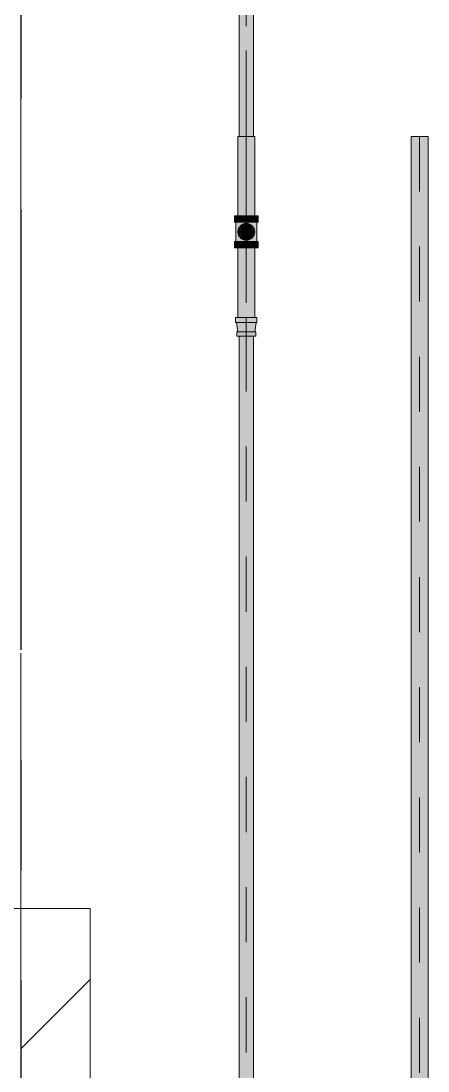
# Model space of a CAD drawing. Header units: millimetres. Extents: x -4000 to 187956, y -58990 to 162485.
# Drawn here: x 43000 to 44174, y 132031 to 135058 of the extents above; entities that cross this region are included whole.
import ezdxf

# ---------------------------------------------------------------- set-up
doc = ezdxf.new("R2010")
doc.units = ezdxf.units.MM
for name, pattern in [('Dash 1_16_', [317.5, 158.75, -158.75]), ('Grid Line', [2222.5, 1270, -317.5, 317.5, -317.5]), ('Grid Line 12_5mm', [2150, 1250, -300, 300, -300])]:
    doc.linetypes.add(name, pattern=pattern)
for name, color, linetype, lineweight in [('A-WALL', 113, 'Continuous', 13), ('A-WALL-PATT', 111, 'Continuous', 13), ('F-SPRN', 3, 'Continuous', 9), ('P-PIPE', 3, 'Continuous', 9), ('P-PIPE-CNTR', 3, 'Continuous', 9), ('S-GRID', 1, 'Continuous', 30)]:
    doc.layers.add(name, color=color, linetype=linetype, lineweight=lineweight)
pattern_1 = [(45, (0, 0), (-212.13203, 212.13203), [])]

# ---------------------------------------------------------------- blocks, each defined once
blk = doc.blocks.new('CMF2_NHAXUONG_A_rvt-1-FFS - TANG 1')
at = {"layer": 'A-WALL-PATT', "lineweight": 9}
h = blk.add_hatch(dxfattribs=at)
h.set_pattern_fill('FP_12', color=250, style=0, pattern_type=2)
h.set_pattern_definition(pattern_1)
h.paths.add_polyline_path([(43200, 132300), (43200, 132500), (33100, 132500), (33100, 132300), (43000, 132300)])
h = blk.add_hatch(dxfattribs=at)
h.set_pattern_fill('FP_12', color=250, style=0, pattern_type=2)
h.set_pattern_definition(pattern_1)
h.paths.add_polyline_path([(43000, 127800), (43200, 127800), (43200, 132300), (43000, 132300), (43000, 128068)])
at = {"layer": 'A-WALL', "color": 50, "lineweight": 15}
for p, q in [((43200, 132500), (33100, 132500)), ((43200, 132300), (43200, 132500)), ((43200, 127800), (43200, 132300))]:
    blk.add_line(p, q, dxfattribs=at)
at = {"layer": 'A-WALL', "color": 35, "lineweight": 15}
for p, q in [((43200, 132500), (33100, 132500)), ((43200, 132500), (43200, 132300)), ((43200, 131944.9), (43200, 132300))]:
    blk.add_line(p, q, dxfattribs=at)
at = {"layer": 'S-GRID', "linetype": 'Grid Line 12_5mm', "lineweight": 9}
blk.add_line((43000, 161185.2), (43000, -16487.4), dxfattribs=at)
blk = doc.blocks.new('Sprinkler_Up - DN20-V279-FFS - TANG 1')
at = {"layer": 'F-SPRN', "transparency": 33554534}
for points in [[(-4.6, 0), (-1.7, 2.9), (-1.2, 3.5), (-0.6, 4), (0.6, 4), (1.2, 3.5), (1.7, 2.9), (4.6, 0), (22.2, 0), (18, 13.1), (6.9, 21.2), (-6.9, 21.2), (-18, 13.1), (-22.2, 0), (-11.4, 0)], [(3.4, -21.2), (6.9, -21.2), (18, -13.1), (22.2, 0), (3.9, -0.7), (1.7, -2.9), (1.2, -3.5), (0.6, -4), (-0.6, -4), (-1.2, -3.5), (-1.7, -2.9), (-4.6, 0), (-22.2, 0), (-18, -13.1), (-6.9, -21.2), (0, -21.2)], [(0, -16.7), (4.3, -16.1), (11.8, -11.8), (16.1, -4.3), (16.1, 4.3), (11.8, 11.8), (8.3, 14.4), (0, 16.7), (-4.3, 16.1), (-11.8, 11.8), (-16.1, 4.3), (-16.1, -4.3), (-11.4, -12.1), (-8.3, -14.4)], [(0, -15.6), (7.8, -13.5), (13.5, -7.8), (15.1, -4), (15.1, 4), (13.5, 7.8), (7.8, 13.5), (0, 15.6), (-7.8, 13.5), (-11.4, 10.4), (-15.1, 4), (-15.1, -4), (-11, -11), (-7.8, -13.5)], [(-14.5, -5.5), (-10.9, -5.5), (-11.4, 5.4), (-14.5, 5.4)], [(-7.7, -5.5), (-7.7, 5.4), (-10.9, 5.4), (-10.9, -5.5)], [(0, -5.5), (0, 5.4), (-7.7, 5.4), (-7.7, -5.5)], [(0, 0), (5.7, 0), (2.9, 4.9), (-2.9, 4.9), (-5.7, 0)], [(2.9, -4.9), (5.7, 0), (-5.7, 0), (-2.9, -4.9)], [(0, 0), (4.6, 0), (0, 4.6), (-4.6, 0)], [(0, -4.6), (4.6, 0), (-4.6, 0)], [(0, -2.6), (1.3, 0), (-1.8, 0)], [(-1.3, 0), (1.8, 0), (0, 2.6)], [(7.7, -5.5), (7.7, 5.4), (0, 5.4), (0, -5.5)], [(10.9, -5.5), (10.9, 5.4), (7.7, 5.4), (7.7, -5.5)], [(14.5, -5.5), (14.5, 5.4), (10.9, 5.4), (10.9, -5.5)]]:
    blk.add_hatch(color=1, dxfattribs=at).paths.add_polyline_path(points)
at = {"layer": 'F-SPRN', "color": 1}
for p, q in [((-11.5, 5.4), (-14.5, 5.4)), ((-14.5, 5.4), (-11.4, 5.4)), ((-14.5, 5.4), (-14.5, 3.7)), ((-14.5, 3.3), (-14.5, 0)), ((-11.4, 5.4), (-11.5, 5.4)), ((-11.5, 5.4), (-11.5, 4)), ((-11.4, 5.4), (-10.9, 5.4)), ((-10.9, 1.9), (-10.9, 3.6)), ((-10.8, 5.4), (-8, 5.4)), ((-8.1, 5.4), (-10.8, 5.4)), ((-8.1, 5.4), (-8.1, 2.8)), ((-8.1, 2.5), (-8.1, 0.7)), ((-7.7, 4.8), (-7.7, 2.7)), ((-7.7, 4.8), (-7.7, 2.7)), ((-7.7, 2.1), (-7.7, 0.5)), ((-7.7, 2.1), (-7.7, 0.5)), ((-6.7, 5.4), (-4.7, 5.4)), ((-5.8, 3.8), (-5.8, 2.2)), ((-2.1, 0), (-2.1, 0)), ((-2.1, 0), (-2.1, -0.1)), ((0, 2.1), (-0.1, 2.1)), ((2.1, 0), (2.1, 0.1)), ((2.1, 0), (2.1, 0)), ((4.7, 5.4), (6.5, 5.4)), ((7.7, 5.4), (10.8, 5.4)), ((7.7, 5.2), (7.7, 2.7)), ((7.7, 5.2), (7.7, 2.7)), ((7.7, 2.3), (7.7, 0.5)), ((7.7, 2.3), (7.7, 0.5)), ((10.8, 5.4), (8.1, 5.4)), ((8.1, 5.4), (8.1, 2.8)), ((8.1, 2.5), (8.1, 0.4)), ((10.9, 5.4), (14.5, 5.4)), ((10.9, 3.6), (10.9, 0.2)), ((14.5, 5.4), (11.5, 5.4)), ((11.5, 5.4), (11.5, 4)), ((11.5, 3), (11.5, 0.2)), ((14.5, 5.4), (14.5, -5.5)), ((-14.5, -1.3), (-14.5, -3.7)), ((-11.4, -5.5), (-14.5, -5.5)), ((-14.5, -5.5), (-11.5, -5.5)), ((-11.5, -5.5), (-11.4, -5.5)), ((-10.9, -5.5), (-11.4, -5.5)), ((-10.9, -2.6), (-10.9, -1.3)), ((-10.8, -5.5), (-8.1, -5.5)), ((-7.8, -5.5), (-10.8, -5.5)), ((-8.1, -4.2), (-8.1, -5.5)), ((-7.7, -2.7), (-7.7, -4)), ((-7.7, -2.7), (-7.7, -4)), ((-7, -5.5), (-5.8, -5.5)), ((-4.8, -5.5), (-7, -5.5)), ((-5.8, -2.3), (-5.8, -3.8)), ((-2.1, -0.3), (-2, -0.4)), ((-2, -0.4), (-2, -0.5)), ((-2, -0.5), (-2, -0.6)), ((-2, -0.6), (-2, -0.7)), ((-2, -0.7), (-1.9, -0.7)), ((-1.9, -0.7), (-1.9, -0.8)), ((-1.9, -0.8), (-1.9, -0.9)), ((-1.9, -0.9), (-1.8, -1)), ((-1.8, -1), (-1.8, -1.1)), ((-1.8, -1), (-1.8, -1)), ((-1.8, -1.1), (-1.7, -1.2)), ((-1.7, -1.2), (-1.6, -1.3)), ((-1.7, -1.2), (-1.7, -1.2)), ((-1.6, -1.3), (-1.6, -1.4)), ((-1.6, -1.4), (-1.5, -1.4)), ((-1.5, -1.4), (-1.4, -1.5)), ((-1.4, -1.5), (-1.3, -1.6)), ((-1.4, -1.5), (-1.4, -1.5)), ((-1.3, -1.6), (-1.3, -1.7)), ((-1.3, -1.7), (-1.2, -1.7)), ((-1.2, -1.7), (-1.1, -1.7)), ((-1.1, -1.7), (-1.1, -1.8)), ((-1.1, -1.8), (-1, -1.8)), ((-1, -1.8), (-0.9, -1.9)), ((-0.9, -1.9), (-0.8, -1.9)), ((-0.8, -1.9), (-0.7, -2)), ((-0.8, -1.9), (-0.8, -1.9)), ((-0.7, -2), (-0.6, -2)), ((-0.6, -2), (-0.5, -2)), ((-0.5, -2), (-0.4, -2)), ((-0.4, -2), (-0.3, -2.1)), ((-0.4, -2), (-0.4, -2)), ((-0.3, -2.1), (-0.2, -2.1)), ((-0.2, -2.1), (-0.1, -2.1)), ((-0.1, -2.1), (0, -2.1)), ((0, -2.1), (0.1, -2.1)), ((0.1, -2.1), (0.2, -2.1)), ((0.1, -2.1), (0.1, -2.1)), ((0.2, -2.1), (0.3, -2.1)), ((0.3, -2.1), (0.4, -2)), ((0.4, -2), (0.5, -2)), ((0.5, -2), (0.6, -2)), ((0.6, -2), (0.7, -2)), ((0.6, -2), (0.6, -2)), ((0.7, -2), (0.8, -1.9)), ((0.8, -1.9), (0.9, -1.9)), ((0.9, -1.9), (1, -1.8)), ((0.9, -1.9), (0.9, -1.9)), ((1, -1.8), (1.1, -1.8)), ((1.1, -1.8), (1.2, -1.7)), ((1.2, -1.7), (1.3, -1.6)), ((1.2, -1.7), (1.2, -1.7)), ((1.3, -1.6), (1.4, -1.6)), ((1.4, -1.5), (1.5, -1.5)), ((1.4, -1.6), (1.4, -1.5)), ((1.5, -1.4), (1.6, -1.3)), ((1.5, -1.5), (1.5, -1.4)), ((1.6, -1.3), (1.7, -1.2)), ((1.6, -1.3), (1.6, -1.3)), ((1.7, -1.1), (1.8, -1.1)), ((1.7, -1.2), (1.7, -1.1)), ((1.8, -1), (1.9, -0.9)), ((1.8, -1.1), (1.8, -1)), ((1.9, -0.8), (2, -0.7)), ((1.9, -0.8), (1.9, -0.8)), ((1.9, -0.9), (1.9, -0.8)), ((2, -0.4), (2.1, -0.3)), ((2, -0.5), (2, -0.4)), ((2, -0.5), (2, -0.5)), ((2, -0.6), (2, -0.5)), ((2, -0.7), (2, -0.6)), ((2.1, -0.1), (2.1, 0)), ((2.1, -0.2), (2.1, -0.1)), ((2.1, -0.3), (2.1, -0.2)), ((7, -5.5), (4.8, -5.5)), ((5.8, -2.2), (5.8, -3.8)), ((5.8, -5.5), (7, -5.5)), ((7.7, -0.5), (7.7, -2.3)), ((7.7, -0.5), (7.7, -2.3)), ((7.7, -2.7), (7.7, -5.4)), ((7.7, -2.7), (7.7, -5.4)), ((10.8, -5.5), (7.7, -5.5)), ((8.1, -0.4), (8.1, -2.5)), ((8.1, -2.8), (8.1, -5.5)), ((8.1, -5.5), (10.8, -5.5)), ((10.9, -0.2), (10.9, -3.6)), ((14.5, -5.5), (10.9, -5.5)), ((11.5, -0.2), (11.5, -3)), ((11.5, -4), (11.5, -5.5)), ((11.5, -5.5), (14.5, -5.5))]:
    blk.add_line(p, q, dxfattribs=at)
at = {"layer": 'F-SPRN', "color": 1, "flags": 128}
for points in [[(-0.6, 2), (-0.7, 2), (-0.8, 1.9), (-0.9, 1.9), (-0.9, 1.9), (-1, 1.8), (-1.1, 1.8), (-1.2, 1.7), (-1.2, 1.7), (-1.3, 1.6), (-1.4, 1.6), (-1.4, 1.5), (-1.5, 1.5), (-1.5, 1.4), (-1.6, 1.3), (-1.6, 1.3), (-1.7, 1.2), (-1.7, 1.1), (-1.8, 1.1), (-1.8, 1), (-1.9, 0.9), (-1.9, 0.8), (-1.9, 0.8), (-2, 0.7), (-2, 0.6), (-2, 0.5), (-2, 0.5), (-2, 0.4), (-2.1, 0.3), (-2.1, 0.2), (-2.1, 0.1), (-2.1, 0)], [(-0.5, 2), (-0.6, 2), (-0.6, 2)], [(-0.1, 2.1), (-0.1, 2.1), (-0.2, 2.1), (-0.3, 2.1), (-0.4, 2), (-0.5, 2)], [(2.1, 0.1), (2.1, 0.2), (2.1, 0.2), (2.1, 0.3), (2, 0.4), (2, 0.5), (2, 0.6), (2, 0.7), (1.9, 0.7), (1.9, 0.8), (1.9, 0.9), (1.8, 1), (1.8, 1), (1.8, 1.1), (1.7, 1.2), (1.7, 1.2), (1.6, 1.3), (1.6, 1.4), (1.5, 1.4), (1.4, 1.5), (1.4, 1.5), (1.3, 1.6), (1.3, 1.7), (1.2, 1.7), (1.1, 1.7), (1.1, 1.8), (1, 1.8), (0.9, 1.9), (0.8, 1.9), (0.8, 1.9), (0.7, 2), (0.6, 2), (0.5, 2), (0.4, 2), (0.4, 2), (0.3, 2.1), (0.2, 2.1), (0.1, 2.1), (0, 2.1)], [(-2.1, -0.1), (-2.1, -0.2), (-2.1, -0.2), (-2.1, -0.3)]]:
    blk.add_lwpolyline(points, dxfattribs=at)
at = {"layer": 'F-SPRN', "color": 1}
for radius, start, end in [(22.2, 360, 180), (21.9, 165.6773, 179.2615), (21.9, 144.7698, 164.8151), (21.9, 126.6942, 143.2701), (16.7, 167.6802, 180), (16.7, 167.6802, 180), (16.7, 155.3879, 164.9693), (16.7, 155.3879, 164.9693), (15.6, 166.4265, 180), (15.6, 166.4265, 180), (15.6, 150.9409, 165), (15.6, 159.6139, 165), (16.7, 136.7213, 149.931), (16.7, 136.7213, 149.931), (15.6, 150.9409, 156.3845), (15.6, 138.4214, 150), (15.6, 138.4214, 150), (21.9, 108.2621, 123.3144), (16.7, 133.4378, 135), (16.7, 133.4378, 135), (15.6, 135, 137.3839), (15.6, 135, 137.3839), (16.7, 121.4181, 130.5751), (16.7, 121.4181, 130.5751), (15.6, 120.5262, 133.2078), (15.6, 120.5262, 133.2078), (16.7, 106.5995, 120), (16.7, 106.5995, 120), (15.6, 114.4363, 119.9813), (15.6, 114.4363, 119.9813), (21.9, 99.348, 107.901), (4.63, 155.7832, 180), (4.63, 155.7832, 180), (16.7, 96.4143, 105), (16.7, 96.4143, 105), (4.63, 109.0192, 138.2703), (4.63, 109.0192, 138.2703), (21.9, 90.145, 98.8503), (15.6, 95.5762, 100.6843), (15.6, 95.5762, 100.6843), (2.56, 109.0192, 168.8278), (2.56, 109.0192, 168.8278), (2.04, 109.0192, 180), (16.7, 83.0684, 90), (16.7, 83.0684, 90), (4.63, 17.9592, 90), (4.63, 17.9592, 90), (3.81, 57.0577, 90), (2.56, 14.5599, 90), (2.56, 14.5599, 90), (2.04, 10.4703, 90), (21.9, 72.5583, 89.4624), (15.6, 75.573, 80.5892), (15.6, 75.573, 80.5892), (3.81, 16.1605, 43.8358), (15.6, 67.5614, 74.5481), (15.6, 67.5614, 74.5481), (16.7, 60, 75), (16.7, 60, 75), (15.6, 60.0187, 65.5637), (15.6, 60.0187, 65.5637), (21.9, 54.2493, 71.7379), (15.6, 46.7922, 60), (15.6, 46.7922, 60), (16.7, 49.4249, 58.5819), (16.7, 49.4249, 58.5819), (15.6, 30, 41.5786), (15.6, 30, 41.5786), (16.7, 30, 43.2787), (16.7, 30, 43.2787), (21.9, 36.7299, 53.3058), (15.6, 23.6155, 29.5646), (15.6, 15, 29.5646), (15.6, 15, 20.3861), (16.7, 15, 24.6121), (16.7, 15, 24.6121), (15.6, 360, 13.6618), (15.6, 0, 13.6618), (16.7, 360, 12.3198), (16.7, 0, 12.3198), (21.9, 15.1849, 35.2302), (21.9, 0.7385, 14.3227), (22.2, 180, 360), (21.9, 180.7385, 194.3227), (21.9, 195.1849, 215.2302), (21.9, 216.7299, 233.3058), (16.7, 180, 192.3198), (16.7, 180, 192.3198), (16.7, 195.0307, 204.6121), (16.7, 195.0307, 204.6121), (15.6, 181.9082, 193.6618), (15.6, 181.9082, 193.6618), (15.6, 197.3339, 209.5646), (15.6, 197.3339, 209.5646), (16.7, 210.069, 223.2787), (16.7, 210.069, 223.2787), (15.6, 212.5472, 221.5786), (15.6, 212.5472, 221.5786), (21.9, 236.6856, 251.7379), (16.7, 225, 226.5622), (16.7, 225, 226.5622), (15.6, 222.6161, 225), (15.6, 222.6161, 225), (16.7, 229.4249, 238.5819), (16.7, 229.4249, 238.5819), (15.6, 233.795, 240), (15.6, 233.795, 240), (16.7, 240, 255), (16.7, 240, 255), (15.6, 240.0187, 254.5481), (15.6, 240.0187, 254.5481), (21.9, 252.5583, 269.4624), (4.63, 197.9592, 0), (4.63, 197.9592, 360), (15.6, 255, 267.64), (15.6, 255, 267.64), (3.81, 196.1605, 360), (2.56, 191.1677, 270), (2.56, 191.1677, 270), (2.04, 190.4703, 270), (16.7, 263.0684, 270), (16.7, 263.0684, 270), (2.04, 270, 0), (2.56, 270, 0), (2.56, 270, 360), (21.9, 270.145, 278.8503), (15.6, 275.5762, 280.6843), (15.6, 275.5762, 280.6843), (16.7, 276.4143, 285), (16.7, 276.4143, 285), (21.9, 279.348, 287.901), (16.7, 286.5995, 300), (16.7, 286.5995, 300), (15.6, 294.4363, 299.9813), (15.6, 294.4363, 299.9813), (21.9, 288.2621, 305.7507), (15.6, 300, 313.2078), (15.6, 300, 313.2078), (16.7, 301.4181, 310.5751), (16.7, 301.4181, 310.5751), (15.6, 318.4214, 330), (15.6, 318.4214, 330), (16.7, 316.7213, 330), (16.7, 316.7213, 330), (21.9, 306.6942, 323.2701), (15.6, 330.4354, 345), (15.6, 330.4354, 336.3845), (15.6, 339.6139, 345), (15.6, 346.3382, 360), (15.6, 346.3382, 360), (16.7, 335.3879, 345), (16.7, 335.3879, 345), (16.7, 347.6802, 360), (16.7, 347.6802, 360), (21.9, 324.7698, 344.8151), (21.9, 345.6773, 359.2615)]:
    blk.add_arc((0, 0), radius, start, end, dxfattribs=at)
blk = doc.blocks.new('Steel_Transition_Threaded_HoaPhat - Standard-V281-FFS - TANG 1')
at = {"layer": 'P-PIPE', "lineweight": 13, "transparency": 33554534}
h = blk.add_hatch(color=1, dxfattribs=at)
h.paths.add_polyline_path([(43650, 128427.6), (43655.8, 128428.4), (43661.3, 128430.6), (43665.9, 128434.2), (43669.5, 128438.8), (43671.7, 128444.3), (43672.5, 128450.1), (43671.7, 128455.9), (43669.5, 128461.3), (43665.9, 128466), (43661.3, 128469.6), (43655.8, 128471.8), (43650, 128472.6), (43644.2, 128471.8), (43638.6, 128469.4), (43634.1, 128466), (43630.5, 128461.3), (43628.3, 128455.9), (43627.5, 128450.1), (43628.3, 128444.3), (43630.5, 128438.8), (43634.1, 128434.2), (43638.8, 128430.6), (43644.2, 128428.4)])
h.paths.add_polyline_path([(43650, 128430), (43644.8, 128430.7), (43638.6, 128433.7), (43635.8, 128435.9), (43632.6, 128440), (43630.6, 128444.9), (43629.9, 128450.1), (43630.6, 128455.3), (43632.6, 128460.1), (43638.6, 128466.4), (43640, 128467.5), (43644.8, 128469.5), (43650, 128470.2), (43655.2, 128469.5), (43660.1, 128467.5), (43664.2, 128464.3), (43667.4, 128460.1), (43669.4, 128455.3), (43670.1, 128450.1), (43669.4, 128444.9), (43667.4, 128440), (43664.2, 128435.9), (43660.1, 128432.7), (43655.2, 128430.7)])
for points in [[(43650, 128430), (43650, 128433.7), (43641.8, 128435.9), (43635.8, 128441.9), (43633.6, 128450.1), (43635.8, 128458.3), (43641.8, 128464.3), (43650, 128466.5), (43650, 128470.2), (43644.8, 128469.5), (43638.6, 128466.4), (43635.8, 128464.3), (43632.6, 128460.1), (43630.6, 128455.3), (43629.9, 128450.1), (43630.6, 128444.9), (43632.6, 128440), (43638.6, 128433.7), (43640, 128432.7), (43644.8, 128430.7)], [(43650, 128431.6), (43654.8, 128432.2), (43659.3, 128434.1), (43663.1, 128437), (43666, 128440.8), (43667.9, 128445.3), (43668.5, 128450.1), (43667.9, 128454.9), (43666, 128459.3), (43663.1, 128463.2), (43659.3, 128466.1), (43654.8, 128468), (43650, 128468.6), (43645.2, 128468), (43638.6, 128464.4), (43636.9, 128463.2), (43634, 128459.3), (43632.1, 128454.9), (43631.5, 128450.1), (43632.1, 128445.3), (43634, 128440.8), (43638.6, 128435.7), (43640.8, 128434.1), (43645.2, 128432.2)], [(43650, 128430), (43655.2, 128430.7), (43660.1, 128432.7), (43664.2, 128435.9), (43667.4, 128440), (43669.4, 128444.9), (43670.1, 128450.1), (43669.4, 128455.3), (43667.4, 128460.1), (43664.2, 128464.3), (43660.1, 128467.5), (43655.2, 128469.5), (43650, 128470.2), (43650, 128466.5), (43658.2, 128464.3), (43664.2, 128458.3), (43666.4, 128450.1), (43664.2, 128441.9), (43658.2, 128435.9), (43650, 128433.7)]]:
    blk.add_hatch(color=1, dxfattribs=at).paths.add_polyline_path(points)
at = {"layer": 'P-PIPE', "color": 20, "lineweight": 13}
for radius, start, end in [(22.5, 90, 270), (22.5, 120.5699, 270), (20.1, 109.6859, 124.962), (22.5, 120, 120.5699), (22.5, 90, 120), (18.5, 106.819, 120), (18.5, 106.819, 120), (20.1, 100.9975, 105), (18.5, 91.4353, 103.2046), (18.5, 91.4353, 103.2046), (16.4, 96.2132, 104.6042), (20.1, 90.5246, 98.5089), (22.5, 270, 90), (22.5, 270, 90), (18.5, 78.0986, 90), (18.5, 78.0986, 90), (20.1, 75.0607, 87.9279), (18.5, 60, 75), (18.5, 60, 75), (20.1, 54.9957, 75), (20.1, 166.0499, 193.9501), (20.1, 150, 162.7449), (20.1, 197.2551, 210), (18.5, 166.5939, 180), (18.5, 166.5939, 193.4061), (18.5, 180, 193.4061), (18.5, 157.6232, 165), (18.5, 157.6232, 165), (18.5, 195, 202.3768), (18.5, 195, 202.3768), (20.1, 128.8856, 148.1553), (20.1, 211.8447, 231.1144), (16.4, 168.5467, 178.9063), (16.4, 184.8393, 191.4533), (18.5, 136.4297, 150), (18.5, 136.4297, 150), (18.5, 210, 223.5703), (18.5, 210, 223.5703), (16.4, 158.0319, 163.506), (16.4, 143.5463, 150), (16.4, 210.6635, 216.4537), (18.5, 123.4976, 133.2041), (18.5, 123.4976, 133.2041), (18.5, 226.7959, 236.5024), (18.5, 226.7959, 236.5024), (16.4, 134.2515, 135), (16.4, 225, 225.7485), (16.4, 230.4733, 236.6389), (16.4, 121.0738, 128.0319), (16.4, 115.1607, 120), (16.4, 107.4657, 111.9681), (16.4, 66.9681, 72.9388), (16.4, 50.4733, 56.6389), (18.5, 46.7959, 56.5024), (18.5, 46.7959, 56.5024), (18.5, 303.4976, 313.2041), (18.5, 303.4976, 313.2041), (20.1, 31.8447, 51.1144), (20.1, 308.8856, 328.1553), (16.4, 30, 38.0319), (18.5, 30, 43.5703), (18.5, 30, 43.5703), (18.5, 316.4297, 330), (18.5, 316.4297, 330), (16.4, 338.0319, 342.8691), (16.4, 0, 8.0319), (16.4, 353.5463, 0), (18.5, 15, 22.3768), (18.5, 15, 22.3768), (18.5, 337.6232, 345), (18.5, 337.6232, 345), (20.1, 17.2551, 30), (20.1, 330, 342.7449), (18.5, 0, 13.4061), (18.5, 346.5939, 13.4061), (18.5, 346.5939, 0), (20.1, 346.0499, 13.9501), (20.1, 235.038, 255), (18.5, 240, 255), (18.5, 240, 255), (16.4, 240, 246.5955), (16.4, 250.3629, 255), (20.1, 255.0607, 267.9279), (18.5, 258.0986, 270), (18.5, 258.0986, 270), (16.4, 264.1652, 268.506), (20.1, 270.5246, 278.5089), (18.5, 271.4353, 283.2046), (18.5, 271.4353, 283.2046), (16.4, 276.2132, 283.9063), (20.1, 280.9975, 285), (16.4, 287.4657, 291.9681), (18.5, 286.819, 300), (18.5, 286.819, 300), (16.4, 293.4045, 300), (20.1, 289.6859, 305.0043)]:
    blk.add_arc((43650, 128450.1), radius, start, end, dxfattribs=at)

msp = doc.modelspace()

# ---------------------------------------------------------------- block references
at = {"lineweight": 5}
msp.add_blockref('CMF2_NHAXUONG_A_rvt-1-FFS - TANG 1', (0, 0), dxfattribs=at)

# ---------------------------------------------------------------- next in the draw order: hatches: boundary and pattern name
at = {"layer": 'P-PIPE', "lineweight": 5, "transparency": 33554534}
for points in [[(43635.1, 134725.1), (43650, 134725.1), (43650, 136406.5), (43628.9, 136406.5), (43629.6, 134725.1), (43631.7, 134725.1)], [(43650, 134725.1), (43671.1, 134725.1), (43670.4, 136406.5), (43650, 136406.5), (43650, 135076.2)]]:
    msp.add_hatch(color=1, dxfattribs=at).paths.add_polyline_path(points)
at = {"layer": 'P-PIPE', "transparency": 33554534}
for points in [[(43637.9, 134496.4), (43650, 134496.4), (43650, 134725.1), (43625.9, 134725.1), (43626.7, 134496.4), (43632.9, 134496.4)], [(43673.3, 134496.4), (43674.1, 134496.4), (43673.3, 134725.1), (43650, 134725.1), (43650, 134496.4), (43670.9, 134496.4)], [(44150, 126503.5), (44150, 134725.1), (44125.9, 134725.1), (44126.7, 126503.5), (44143.8, 126503.5)], [(44150, 126503.5), (44174.1, 126503.5), (44173.3, 134725.1), (44150, 134725.1), (44150, 126608)], [(43633.1, 134478), (43650, 134478), (43650, 134496.4), (43616.2, 134496.4), (43617.4, 134478), (43626.1, 134478)], [(43658.7, 134478), (43683.8, 134478), (43682.6, 134496.4), (43650, 134496.4), (43650, 134478)], [(43638.6, 134422.3), (43650, 134422.3), (43650, 134428.9), (43642.6, 134430.3), (43636.3, 134434), (43631.7, 134439.4), (43629.2, 134446.3), (43629.2, 134453.9), (43631.7, 134460.8), (43638.6, 134467.5), (43642.6, 134469.9), (43650, 134471.2), (43650, 134478), (43620, 134478), (43621, 134422.3), (43635, 134422.3)], [(43650, 134426), (43656.2, 134426.8), (43662.1, 134429.2), (43667.1, 134433), (43670.9, 134438), (43673.3, 134443.8), (43674.1, 134450.1), (43673.3, 134456.3), (43670.9, 134462.1), (43667.1, 134467.1), (43662.1, 134471), (43656.2, 134473.4), (43650, 134474.2), (43643.8, 134473.4), (43637.9, 134471), (43633, 134467.1), (43629.1, 134462.1), (43626.7, 134456.3), (43625.9, 134450.1), (43626.7, 134443.8), (43629.1, 134438), (43633, 134433), (43638.6, 134428.9), (43643.8, 134426.8)], [(43641.7, 134435.6), (43642.8, 134437.6), (43641.7, 134441.7), (43642.8, 134445.9), (43645.8, 134449), (43657.2, 134454.3), (43658.4, 134458.4), (43657.2, 134462.6), (43655.9, 134464.3), (43650, 134466.8), (43641.7, 134464.6), (43635.5, 134458.4), (43633.3, 134450.1), (43635.5, 134441.7), (43638.6, 134438)], [(43650, 134433.4), (43658.4, 134435.6), (43661.8, 134438.3), (43666.1, 134445.8), (43666.1, 134454.4), (43661.8, 134461.9), (43658.4, 134464.6), (43650, 134466.8), (43645.7, 134466.2), (43638.2, 134461.9), (43633.9, 134454.4), (43633.9, 134445.8), (43638.6, 134438), (43641.7, 134435.6)], [(43671.2, 134422.3), (43680, 134422.3), (43679, 134478), (43650, 134478), (43650, 134471.2), (43657.5, 134469.9), (43663.7, 134466.2), (43668.3, 134460.8), (43670.8, 134453.9), (43670.8, 134446.3), (43668.3, 134439.4), (43663.7, 134434), (43657.5, 134430.3), (43650, 134428.9), (43650, 134422.3), (43668.1, 134422.3)], [(43633.1, 134403.8), (43650, 134403.8), (43650, 134422.3), (43616.2, 134422.3), (43617.4, 134403.8), (43626.1, 134403.8)], [(43625.9, 134203.5), (43650, 134203.5), (43650, 134403.8), (43625.9, 134403.8)], [(43683.8, 134403.8), (43682.6, 134422.3), (43650, 134422.3), (43650, 134403.8), (43682.6, 134403.8)], [(43650, 134203.5), (43674.1, 134203.5), (43673.3, 134403.8), (43650, 134403.8), (43650, 134346.2)], [(43665.4, 134188.6), (43680.8, 134188.6), (43679.8, 134203.5), (43619.2, 134203.5), (43620.3, 134188.6), (43658, 134188.6)], [(43671.5, 134162.2), (43674.8, 134162.2), (43677.1, 134188.6), (43621.9, 134188.6), (43626.1, 134162.2), (43667.5, 134162.2)], [(43677.4, 134148.9), (43676.4, 134162.2), (43622.7, 134162.2), (43623.6, 134148.9), (43676.4, 134148.9)], [(43635.1, 131494.3), (43650, 131494.3), (43650, 134148.9), (43628.9, 134148.9), (43629.6, 131494.3), (43631.7, 131494.3)], [(43650, 131494.3), (43671.1, 131494.3), (43670.4, 134148.9), (43650, 134148.9), (43650, 131499.1)]]:
    msp.add_hatch(color=1, dxfattribs=at).paths.add_polyline_path(points)

# ---------------------------------------------------------------- next in the draw order: linework, layer by layer
at = {"layer": 'P-PIPE', "color": 20, "lineweight": 13}
for p, q in [((43628.9, 136406.5), (43628.9, 134725.1)), ((43671.1, 134725.1), (43671.1, 136406.5)), ((43625.9, 134725.1), (43625.9, 134496.4)), ((43671.1, 134725.1), (43625.9, 134725.1)), ((43674.1, 134725.1), (43671.1, 134725.1)), ((43674.1, 134496.4), (43674.1, 134725.1)), ((44125.9, 134725.1), (44125.9, 126503.5)), ((44174.1, 134725.1), (44125.9, 134725.1)), ((44174.1, 126503.5), (44174.1, 134725.1)), ((43616.2, 134496.4), (43616.2, 134478)), ((43625.8, 134496.4), (43616.2, 134496.4)), ((43650, 134496.4), (43616.2, 134496.4)), ((43625.9, 134496.4), (43632.9, 134496.4)), ((43632.9, 134496.4), (43626.6, 134496.4)), ((43637.8, 134496.4), (43633.1, 134496.4)), ((43633.1, 134496.4), (43666.9, 134496.4)), ((43641.3, 134496.4), (43638.5, 134496.4)), ((43650, 134496.4), (43641.3, 134496.4)), ((43658.7, 134496.4), (43650, 134496.4)), ((43683.8, 134496.4), (43650, 134496.4)), ((43666.9, 134496.4), (43658.7, 134496.4)), ((43673.4, 134496.4), (43667.1, 134496.4)), ((43667.1, 134496.4), (43674.1, 134496.4)), ((43683.8, 134496.4), (43674.2, 134496.4)), ((43683.8, 134478), (43683.8, 134496.4)), ((43616.2, 134478), (43619.8, 134478)), ((43616.2, 134478), (43650, 134478)), ((43620, 134478), (43620, 134422.3)), ((43621, 134478), (43620, 134478)), ((43641.2, 134478), (43620, 134478)), ((43621, 134478), (43626.1, 134478)), ((43624, 134478), (43621, 134478)), ((43628.8, 134478), (43624, 134478)), ((43626.1, 134478), (43633.1, 134478)), ((43635, 134478), (43628.8, 134478)), ((43633.1, 134478), (43638.5, 134478)), ((43638.5, 134478), (43635, 134478)), ((43638.5, 134478), (43641.3, 134478)), ((43641.2, 134478), (43638.5, 134478)), ((43642.2, 134478), (43650, 134478)), ((43650, 134478), (43642.2, 134478)), ((43650, 134478), (43642.2, 134478)), ((43650, 134478), (43657.8, 134478)), ((43650, 134478), (43683.8, 134478)), ((43657.8, 134478), (43650, 134478)), ((43657.8, 134478), (43650, 134478)), ((43658.7, 134478), (43666.9, 134478)), ((43665, 134478), (43658.8, 134478)), ((43680, 134478), (43658.8, 134478)), ((43671.2, 134478), (43665, 134478)), ((43666.9, 134478), (43673.9, 134478)), ((43676, 134478), (43671.2, 134478)), ((43673.9, 134478), (43679, 134478)), ((43679, 134478), (43676, 134478)), ((43680, 134478), (43679, 134478)), ((43680, 134422.3), (43680, 134478)), ((43680.2, 134478), (43683.8, 134478)), ((43616.2, 134422.3), (43616.2, 134403.8)), ((43619.8, 134422.3), (43616.2, 134422.3)), ((43650, 134422.3), (43616.2, 134422.3)), ((43616.2, 134403.8), (43625.8, 134403.8)), ((43616.2, 134403.8), (43650, 134403.8)), ((43620, 134422.3), (43621, 134422.3)), ((43620, 134422.3), (43641.2, 134422.3)), ((43626.1, 134422.3), (43621, 134422.3)), ((43621, 134422.3), (43624, 134422.3)), ((43624, 134422.3), (43628.8, 134422.3)), ((43625.9, 134403.8), (43625.9, 134203.5)), ((43632.9, 134403.8), (43625.9, 134403.8)), ((43633.1, 134422.3), (43626.1, 134422.3)), ((43626.6, 134403.8), (43632.9, 134403.8)), ((43628.8, 134422.3), (43635, 134422.3)), ((43638.5, 134422.3), (43633.1, 134422.3)), ((43633.1, 134403.8), (43637.8, 134403.8)), ((43666.9, 134403.8), (43633.1, 134403.8)), ((43635, 134422.3), (43638.5, 134422.3)), ((43641.3, 134422.3), (43638.5, 134422.3)), ((43638.5, 134422.3), (43641.2, 134422.3)), ((43638.5, 134403.8), (43641.3, 134403.8)), ((43641.3, 134403.8), (43650, 134403.8)), ((43650, 134422.3), (43642.2, 134422.3)), ((43642.2, 134422.3), (43650, 134422.3)), ((43642.2, 134422.3), (43650, 134422.3)), ((43657.8, 134422.3), (43650, 134422.3)), ((43683.8, 134422.3), (43650, 134422.3)), ((43650, 134422.3), (43657.8, 134422.3)), ((43650, 134422.3), (43657.8, 134422.3)), ((43650, 134403.8), (43658.7, 134403.8)), ((43650, 134403.8), (43683.8, 134403.8)), ((43666.9, 134422.3), (43658.7, 134422.3)), ((43658.7, 134403.8), (43666.9, 134403.8)), ((43658.8, 134422.3), (43665, 134422.3)), ((43658.8, 134422.3), (43680, 134422.3)), ((43665, 134422.3), (43671.2, 134422.3)), ((43673.9, 134422.3), (43666.9, 134422.3)), ((43667.1, 134403.8), (43673.4, 134403.8)), ((43674.1, 134403.8), (43667.1, 134403.8)), ((43671.2, 134422.3), (43676, 134422.3)), ((43679, 134422.3), (43673.9, 134422.3)), ((43674.1, 134203.5), (43674.1, 134403.8)), ((43674.2, 134403.8), (43683.8, 134403.8)), ((43676, 134422.3), (43679, 134422.3)), ((43679, 134422.3), (43680, 134422.3)), ((43683.8, 134422.3), (43680.2, 134422.3)), ((43683.8, 134403.8), (43683.8, 134422.3)), ((43619.2, 134203.5), (43619.2, 134188.6)), ((43680.8, 134203.5), (43619.2, 134203.5)), ((43623.3, 134203.5), (43619.2, 134203.5)), ((43619.2, 134188.6), (43621.7, 134188.6)), ((43619.2, 134188.6), (43680.8, 134188.6)), ((43621.9, 134188.6), (43625.2, 134162.2)), ((43625.7, 134203.5), (43623.3, 134203.5)), ((43623.3, 134188.6), (43628.2, 134188.6)), ((43625.9, 134203.5), (43628, 134203.5)), ((43628.2, 134203.5), (43626.5, 134203.5)), ((43628.2, 134188.6), (43634.6, 134188.6)), ((43634.6, 134203.5), (43629, 134203.5)), ((43629.1, 134203.5), (43670.9, 134203.5)), ((43637.8, 134203.5), (43634.6, 134203.5)), ((43634.6, 134188.6), (43642, 134188.6)), ((43642, 134203.5), (43638.5, 134203.5)), ((43650, 134203.5), (43642, 134203.5)), ((43642.7, 134188.6), (43650, 134188.6)), ((43658, 134203.5), (43650, 134203.5)), ((43650, 134188.6), (43657.3, 134188.6)), ((43665.4, 134203.5), (43658, 134203.5)), ((43658, 134188.6), (43665.4, 134188.6)), ((43671, 134203.5), (43665.4, 134203.5)), ((43665.4, 134188.6), (43671.8, 134188.6)), ((43673.5, 134203.5), (43671.8, 134203.5)), ((43671.8, 134188.6), (43676.7, 134188.6)), ((43672, 134203.5), (43674.1, 134203.5)), ((43680.8, 134203.5), (43674.3, 134203.5)), ((43674.8, 134162.2), (43678.1, 134188.6)), ((43678.3, 134188.6), (43680.8, 134188.6)), ((43680.8, 134188.6), (43680.8, 134203.5)), ((43622.7, 134162.2), (43622.7, 134148.9)), ((43677.4, 134162.2), (43622.7, 134162.2)), ((43625, 134162.2), (43622.7, 134162.2)), ((43630.7, 134162.2), (43626.3, 134162.2)), ((43636.3, 134162.2), (43630.7, 134162.2)), ((43637.6, 134162.2), (43636.3, 134162.2)), ((43642.9, 134162.2), (43638.5, 134162.2)), ((43650, 134162.2), (43643.6, 134162.2)), ((43656.4, 134162.2), (43650, 134162.2)), ((43663.7, 134162.2), (43657.1, 134162.2)), ((43669.3, 134162.2), (43663.7, 134162.2)), ((43673.7, 134162.2), (43669.3, 134162.2)), ((43677.4, 134162.2), (43675, 134162.2)), ((43677.4, 134148.9), (43677.4, 134162.2)), ((43622.7, 134148.9), (43626.3, 134148.9)), ((43622.7, 134148.9), (43677.4, 134148.9)), ((43626.3, 134148.9), (43628.7, 134148.9)), ((43628.9, 134148.9), (43628.9, 131494.3)), ((43629.6, 134148.9), (43628.9, 134148.9)), ((43668.3, 134148.9), (43631.7, 134148.9)), ((43631.7, 134148.9), (43636.3, 134148.9)), ((43636.3, 134148.9), (43638.5, 134148.9)), ((43639.4, 134148.9), (43642.9, 134148.9)), ((43642.9, 134148.9), (43650, 134148.9)), ((43650, 134148.9), (43657.1, 134148.9)), ((43657.1, 134148.9), (43663.7, 134148.9)), ((43663.7, 134148.9), (43668.4, 134148.9)), ((43671.1, 134148.9), (43670.4, 134148.9)), ((43671.1, 131494.3), (43671.1, 134148.9)), ((43671.3, 134148.9), (43677.4, 134148.9))]:
    msp.add_line(p, q, dxfattribs=at)
for radius, start, end in [(24.1, 90, 240), (24.1, 90, 270), (21.1, 151.0876, 154.6013), (21.1, 137.2293, 141.8404), (21.1, 128.0211, 135), (21.1, 120, 122.9185), (21.1, 108.8679, 120), (21.1, 99.731, 105), (21.1, 90, 98.0211), (24.1, 270, 90), (24.1, 270, 90), (21.1, 75, 87.7707), (21.1, 62.2293, 68.0211), (21.1, 54.1311, 60), (21.1, 38.1596, 51.9789), (21.1, 25.3987, 30), (21.1, 165.7378, 177.9758), (21.1, 183.5565, 194.2622), (21.1, 158.0211, 165), (21.1, 195, 203.0211), (21.1, 205.3987, 210), (21.1, 219.3488, 233.0211), (24.1, 240, 241.6224), (21.1, 237.0815, 240), (24.1, 241.6224, 270), (21.1, 240, 245.5764), (21.1, 246.9789, 251.1321), (21.1, 255, 270), (21.1, 270, 276.9789), (21.1, 279.731, 285), (21.1, 291.9789, 305.8689), (21.1, 315, 320.0725), (21.1, 321.9789, 326.1637), (21.1, 330, 334.6013), (21.1, 336.9789, 345), (21.1, 15, 21.9789), (21.1, 345.7378, 357.9758), (21.1, 2.0242, 12.7707)]:
    msp.add_arc((43650, 134450.1), radius, start, end, dxfattribs=at)
at = {"layer": 'P-PIPE', "color": 1}
for centre, radius, start, end in [((43650, 134458.4), 8.35, 69.0027, 79.2369), ((43650, 134458.4), 8.35, 20.1285, 29.0413), ((43650, 134458.4), 8.35, 8.0385, 17.9918), ((43650, 134458.4), 8.35, 352.2824, 1.6717), ((43650, 134450.1), 16.7, 46.0317, 57.203), ((43650, 134450.1), 16.7, 39.3092, 45.2846), ((43650, 134450.1), 16.7, 32.3031, 39.2955), ((43650, 134450.1), 16.7, 23.314, 31.0974), ((43650, 134450.1), 16.7, 170.1108, 177.203), ((43650, 134450.1), 16.7, 182.797, 189.8892), ((43650, 134450.1), 16.7, 190.2154, 195.2487), ((43650, 134450.1), 16.7, 157.579, 164.2722), ((43650, 134450.1), 16.7, 231.8726, 237.203), ((43650, 134441.7), 8.35, 172.0327, 181.5407), ((43650, 134441.7), 8.35, 199.9004, 209.0413), ((43650, 134441.7), 8.35, 131.0366, 150), ((43650, 134441.7), 8.35, 226.6998, 237.8461), ((43650, 134441.7), 8.35, 115.6806, 125.5287), ((43650, 134441.7), 8.35, 100.6842, 114.0387), ((43650, 134441.7), 8.35, 249.0027, 259.2369), ((43650, 134450.1), 16.7, 264.6626, 273.5288), ((43650, 134441.7), 8.35, 90, 100.6842), ((43650, 134458.4), 8.35, 270, 280.6842), ((43650, 134458.4), 8.35, 316.3183, 330), ((43650, 134450.1), 16.7, 308.1274, 313.9683), ((43650, 134450.1), 16.7, 314.7154, 320.6908), ((43650, 134450.1), 16.7, 328.9026, 336.686), ((43650, 134450.1), 16.7, 16.9375, 22.421), ((43650, 134450.1), 16.7, 337.2636, 343.0625), ((43650, 134450.1), 16.7, 4.3093, 9.8892)]:
    msp.add_arc(centre, radius, start, end, dxfattribs=at)
at = {"layer": 'P-PIPE-CNTR', "color": 1, "linetype": 'Dash 1_16_'}
for p, q in [((43650, 134496.4), (43650, 136406.5)), ((43650, 134725.1), (43650, 136406.5)), ((43650, 134725.1), (43650, 134496.4)), ((44150, 134725.1), (44150, 126503.5)), ((44150, 134725.1), (44150, 126503.5)), ((43650, 134472.6), (43650, 134475.1)), ((43650, 134471.2), (43650, 134472.6)), ((43650, 134468.6), (43650, 134470.2)), ((43650, 134463.6), (43650, 134465.2)), ((43650, 134459.8), (43650, 134462.6)), ((43650, 134455.5), (43650, 134459.1)), ((43625, 134450.1), (43627.5, 134450.1)), ((43627.8, 134450.1), (43631.5, 134450.1)), ((43631.5, 134450.1), (43633.3, 134450.1)), ((43636.9, 134450.1), (43638.6, 134450.1)), ((43639.1, 134450.1), (43640.4, 134450.1)), ((43640.4, 134450.1), (43642.3, 134450.1)), ((43645.4, 134450.1), (43647.6, 134450.1)), ((43648.7, 134450.1), (43650, 134450.1)), ((43650, 134452.6), (43650, 134454.3)), ((43650, 134450.1), (43650, 134452.1)), ((43650, 134448), (43650, 134450.1)), ((43650, 134450.1), (43651.3, 134450.1)), ((43650, 134445.9), (43650, 134447.5)), ((43650, 134441.1), (43650, 134444.6)), ((43650, 134438.1), (43650, 134440.4)), ((43650, 134435), (43650, 134436.5)), ((43650, 134432.2), (43650, 134433.4)), ((43650, 134430), (43650, 134431.6)), ((43650, 134427.6), (43650, 134428.9)), ((43651.8, 134450.1), (43654.6, 134450.1)), ((43655.7, 134450.1), (43663.5, 134450.1)), ((43666.4, 134450.1), (43668.5, 134450.1)), ((43668.5, 134450.1), (43672.2, 134450.1)), ((43672.5, 134450.1), (43675, 134450.1)), ((43650, 134425.1), (43650, 134427.6)), ((43650, 134403.8), (43650, 134203.5)), ((43650, 134403.8), (43650, 134203.5)), ((43650, 134148.9), (43650, 131494.3)), ((43650, 134148.9), (43650, 131494.3))]:
    msp.add_line(p, q, dxfattribs=at)
at = {"layer": 'P-PIPE-CNTR', "color": 20, "lineweight": 13}
for p, q in [((43650, 134474.2), (43650, 134496.4)), ((43650, 134471.2), (43650, 134472.6)), ((43650, 134468.6), (43650, 134470.2)), ((43650, 134463.6), (43650, 134465.2)), ((43650, 134459.8), (43650, 134462.6)), ((43650, 134455.5), (43650, 134459.1)), ((43650, 134452.6), (43650, 134454.3)), ((43650, 134450.1), (43650, 134452.1)), ((43650, 134448), (43650, 134450.1)), ((43650, 134446.1), (43650, 134447.5)), ((43650, 134441.1), (43650, 134444.6)), ((43650, 134438.1), (43650, 134440.1)), ((43650, 134435.3), (43650, 134436.5)), ((43650, 134430), (43650, 134431.6)), ((43650, 134427.6), (43650, 134428.9)), ((43650, 134426), (43650, 134427.6)), ((43650, 134403.8), (43650, 134426)), ((43650, 134203.5), (43650, 134148.9))]:
    msp.add_line(p, q, dxfattribs=at)
at = {"layer": 'S-GRID', "linetype": 'Grid Line'}
msp.add_line((43000, 161185.2), (43000, -16487.4), dxfattribs=at)

# ---------------------------------------------------------------- next in the draw order: block references
at = {"layer": 'F-SPRN', "color": 1}
msp.add_blockref('Sprinkler_Up - DN20-V279-FFS - TANG 1', (43650, 134450.1), dxfattribs=at)
at = {"layer": 'P-PIPE', "color": 20, "lineweight": 13}
msp.add_blockref('Steel_Transition_Threaded_HoaPhat - Standard-V281-FFS - TANG 1', (0, 6000), dxfattribs=at)

doc.saveas('drawing.dxf')
